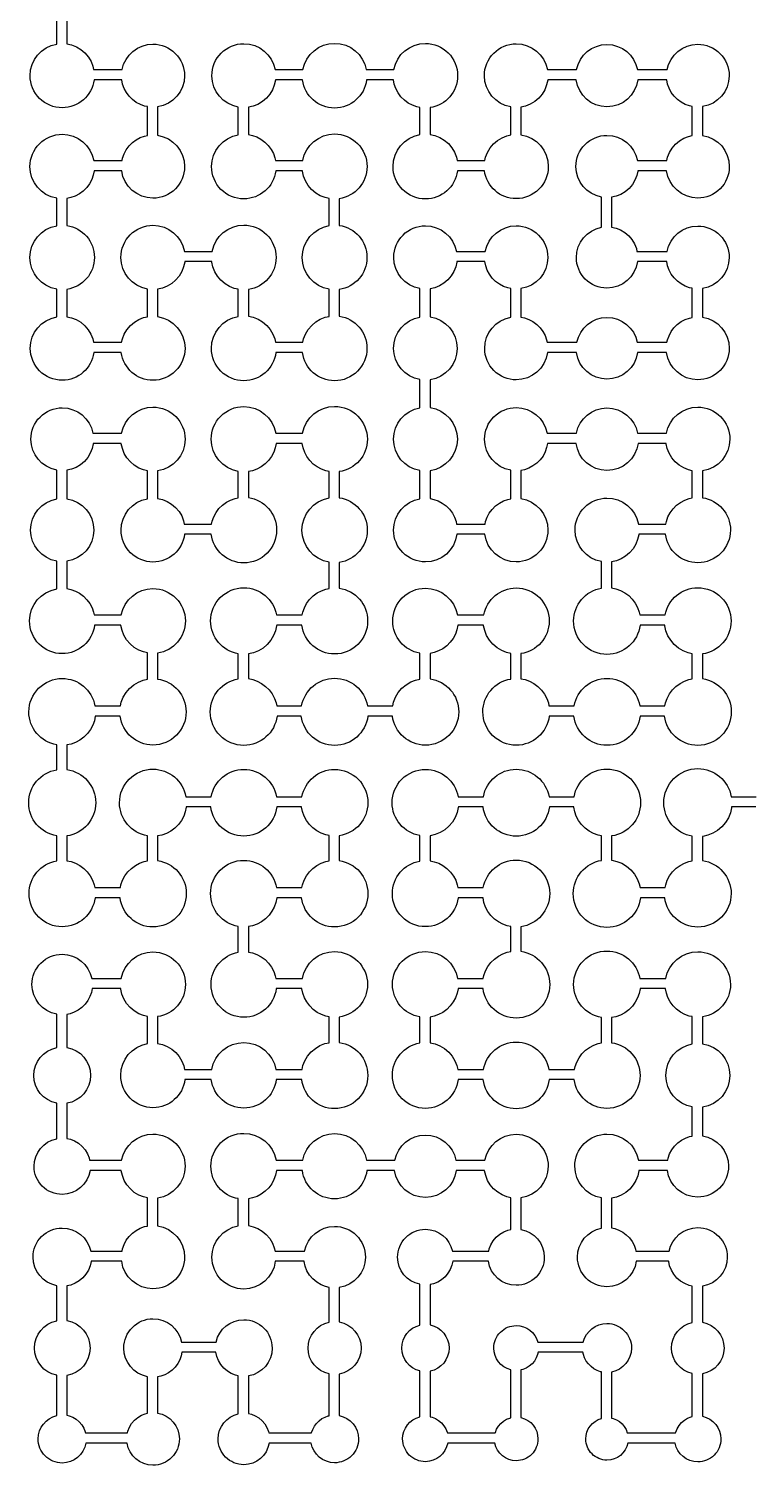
# Model space of a CAD drawing. Extents: x 0.02 to 7.98, y 0.02 to 7.98.
# Drawn here: x 0.017 to 1.012, y 4.025 to 6.001 of the extents above; entities that cross this region are included whole.
import ezdxf

# ---------------------------------------------------------------- set-up
doc = ezdxf.new("R2010")
doc.units = 0
doc.layers.add('PYDXF', color=18, linetype='CONTINUOUS')

msp = doc.modelspace()

# ---------------------------------------------------------------- linework, layer by layer
at = {"layer": 'PYDXF'}
for points in [[(1.0178, 4.9305), (0.9846, 4.9305), (0.9845, 4.9294), (0.9829, 4.9225), (0.9802, 4.9156), (0.9763, 4.909), (0.9713, 4.9031), (0.9653, 4.8981), (0.9588, 4.8942), (0.9519, 4.8914), (0.9449, 4.8899), (0.9445, 4.8898), (0.9445, 4.8567, -0.373888), (0.984, 4.8112, -0.414214), (0.9381, 4.7653, -0.377952), (0.8926, 4.8055), (0.8591, 4.8055, -0.37834), (0.8131, 4.7648, -0.414214), (0.7667, 4.8112, -0.366697), (0.8055, 4.857), (0.8055, 4.8907), (0.8008, 4.8917), (0.7946, 4.8939), (0.7885, 4.8971), (0.783, 4.9012), (0.7781, 4.9061), (0.774, 4.9117), (0.7708, 4.9177), (0.7686, 4.9239), (0.7673, 4.9302), (0.7673, 4.9305), (0.7338, 4.9305, -0.378043), (0.6881, 4.8902, -0.378043), (0.6425, 4.9305), (0.6085, 4.9305), (0.6084, 4.9296), (0.6069, 4.9228), (0.6042, 4.916), (0.6004, 4.9096), (0.5955, 4.9038), (0.5897, 4.899), (0.5833, 4.8951), (0.5766, 4.8925), (0.5698, 4.8909), (0.5695, 4.8909), (0.5695, 4.8562), (0.5752, 4.8551), (0.5814, 4.8529), (0.5873, 4.8498), (0.5928, 4.8457), (0.5976, 4.8409), (0.6016, 4.8354), (0.6048, 4.8295), (0.6069, 4.8234), (0.6077, 4.8195), (0.6428, 4.8195, -0.362284), (0.6881, 4.8574, -0.414214), (0.7342, 4.8112, -0.374082), (0.6945, 4.7656), (0.6945, 4.7319, -0.374082), (0.7342, 4.6862, -0.414214), (0.6881, 4.6401, -0.37812), (0.6424, 4.6805), (0.608, 4.6805), (0.608, 4.6803), (0.6067, 4.6742), (0.6046, 4.6681), (0.6015, 4.6622), (0.5974, 4.6567), (0.5926, 4.6519), (0.5872, 4.6479), (0.5813, 4.6448), (0.5752, 4.6426), (0.5695, 4.6415), (0.5695, 4.6061), (0.5697, 4.6061), (0.5764, 4.6046), (0.5831, 4.602), (0.5895, 4.5982), (0.5952, 4.5933), (0.6, 4.5876), (0.6038, 4.5813), (0.6065, 4.5746), (0.6076, 4.5695), (0.6432, 4.5695, -0.361919), (0.6881, 4.607, -0.361919), (0.7331, 4.5695), (0.7685, 4.5695), (0.7693, 4.5734), (0.7715, 4.5795), (0.7746, 4.5854), (0.7786, 4.5909), (0.7835, 4.5957), (0.7889, 4.5998), (0.7949, 4.6029), (0.801, 4.6051), (0.8055, 4.606), (0.8055, 4.6409, -0.366228), (0.7671, 4.6862, -0.414214), (0.8131, 4.7323, -0.362166), (0.8583, 4.6945), (0.894, 4.6945, -0.36158), (0.9381, 4.7312, -0.414214), (0.9831, 4.6862, -0.37302), (0.9445, 4.6418), (0.9445, 4.6048, -0.372229), (0.9822, 4.5612, -0.372229), (0.9445, 4.5176), (0.9445, 4.4781, -0.370503), (0.9805, 4.4362, -0.414214), (0.9381, 4.3939, -0.374937), (0.8962, 4.4305), (0.857, 4.4305), (0.8569, 4.4298), (0.8554, 4.4232), (0.8529, 4.4167), (0.8492, 4.4105), (0.8444, 4.4049), (0.8388, 4.4002), (0.8327, 4.3965), (0.8261, 4.3939), (0.8195, 4.3924), (0.8195, 4.3924), (0.8195, 4.3514), (0.824, 4.3505), (0.8295, 4.3485), (0.8348, 4.3457), (0.8397, 4.3421), (0.844, 4.3378), (0.8476, 4.3329), (0.8504, 4.3276), (0.8523, 4.3221), (0.8529, 4.3195), (0.8985, 4.3195, -0.355196), (0.9381, 4.3518, -0.414214), (0.9787, 4.3112, -0.36862), (0.9445, 4.2712), (0.9445, 4.2217, -0.362948), (0.9742, 4.1862, -0.362948), (0.9445, 4.1508), (0.9445, 4.0923, -0.355968), (0.9699, 4.0612, -0.414214), (0.9381, 4.0295, -0.361867), (0.9069, 4.0555), (0.8417, 4.0555, -0.357261), (0.8131, 4.032, -0.414214), (0.7839, 4.0612, -0.338749), (0.8055, 4.0894), (0.8055, 4.1535), (0.8041, 4.1537), (0.7996, 4.1554), (0.7952, 4.1577), (0.7911, 4.1607), (0.7875, 4.1643), (0.7846, 4.1683), (0.7822, 4.1727), (0.7806, 4.1772), (0.7799, 4.1805), (0.7183, 4.1805), (0.7176, 4.1772), (0.7158, 4.1726), (0.7132, 4.1683), (0.7099, 4.1644), (0.706, 4.1611), (0.7017, 4.1586), (0.6972, 4.1568), (0.6945, 4.1562), (0.6945, 4.0905, -0.35262), (0.7181, 4.0612, -0.414214), (0.6881, 4.0312, -0.358841), (0.6587, 4.0555), (0.5938, 4.0555, -0.36158), (0.5631, 4.0299, -0.414214), (0.5318, 4.0612, -0.343784), (0.5555, 4.0915), (0.5555, 4.1547, -0.346488), (0.5306, 4.1862, -0.346409), (0.5555, 4.2178), (0.5555, 4.2739, -0.356477), (0.5249, 4.3112, -0.414214), (0.5631, 4.3495, -0.351599), (0.6003, 4.3195), (0.6504, 4.3195), (0.6511, 4.3226), (0.6534, 4.3283), (0.6566, 4.3337), (0.6607, 4.3386), (0.6656, 4.3428), (0.671, 4.346), (0.6767, 4.3483), (0.6805, 4.3491), (0.6805, 4.393), (0.6752, 4.3942), (0.6687, 4.3968), (0.6626, 4.4005), (0.657, 4.4052), (0.6523, 4.4107), (0.6487, 4.4168), (0.6461, 4.4233), (0.6446, 4.4299), (0.6446, 4.4305), (0.6056, 4.4305, -0.375442), (0.5631, 4.3933, -0.375468), (0.5206, 4.4305), (0.4826, 4.4305, -0.377099), (0.4381, 4.3914, -0.37706), (0.3937, 4.4305), (0.358, 4.4305), (0.358, 4.4303), (0.3567, 4.4242), (0.3546, 4.4181), (0.3515, 4.4122), (0.3474, 4.4067), (0.3426, 4.4019), (0.3372, 4.3979), (0.3313, 4.3948), (0.3252, 4.3926), (0.3195, 4.3915), (0.3195, 4.3546), (0.326, 4.3531), (0.3325, 4.3506), (0.3386, 4.3469), (0.3441, 4.3422), (0.3488, 4.3367), (0.3525, 4.3306), (0.355, 4.3241), (0.3561, 4.3195), (0.3967, 4.3195, -0.357679), (0.4381, 4.3536, -0.414214), (0.4805, 4.3112, -0.370503), (0.4445, 4.2694), (0.4445, 4.2221, -0.363521), (0.4746, 4.1862, -0.363521), (0.4445, 4.1504), (0.4445, 4.0934, -0.357862), (0.471, 4.0612, -0.414214), (0.4381, 4.0284, -0.36356), (0.4058, 4.0555), (0.348, 4.0555, -0.367256), (0.3131, 4.0258, -0.414214), (0.2777, 4.0612, -0.351952), (0.3055, 4.0958), (0.3055, 4.1481), (0.3017, 4.149), (0.2959, 4.1513), (0.2905, 4.1545), (0.2856, 4.1587), (0.2814, 4.1636), (0.2781, 4.169), (0.2759, 4.1748), (0.2746, 4.1805), (0.2279, 4.1805), (0.2269, 4.1755), (0.2249, 4.1701), (0.2222, 4.1649), (0.2186, 4.16), (0.2143, 4.1557), (0.2095, 4.1522), (0.2043, 4.1494), (0.1988, 4.1475), (0.1945, 4.1466), (0.1945, 4.0968, -0.363144), (0.2244, 4.0612, -0.414214), (0.1881, 4.025, -0.368347), (0.1524, 4.0555), (0.0957, 4.0555, -0.364016), (0.0631, 4.0281, -0.414214), (0.03, 4.0612, -0.347694), (0.0555, 4.0934), (0.0555, 4.1487, -0.356673), (0.0248, 4.1862, -0.356673), (0.0555, 4.2237), (0.0555, 4.272, -0.359167), (0.023, 4.3112, -0.414214), (0.0631, 4.3513, -0.354517), (0.1023, 4.3195), (0.1455, 4.3195), (0.1462, 4.3228), (0.1483, 4.3287), (0.1513, 4.3344), (0.1551, 4.3396), (0.1598, 4.3442), (0.165, 4.3481), (0.1706, 4.3511), (0.1765, 4.3532), (0.1805, 4.354), (0.1805, 4.3928), (0.1751, 4.394), (0.1686, 4.3966), (0.1624, 4.4003), (0.1569, 4.405), (0.1522, 4.4106), (0.1485, 4.4167), (0.1459, 4.4233), (0.1444, 4.4298), (0.1444, 4.4305), (0.1014, 4.4305, -0.371295), (0.0631, 4.3975, -0.414214), (0.0244, 4.4362, -0.357222), (0.0555, 4.4741), (0.0555, 4.5231, -0.357587), (0.0241, 4.5612, -0.357587), (0.0555, 4.5994), (0.0555, 4.6454, -0.36158), (0.0215, 4.6862, -0.414214), (0.0631, 4.7279, -0.356738), (0.1038, 4.6945), (0.1443, 4.6945, -0.36158), (0.1881, 4.731, -0.414214), (0.2328, 4.6862, -0.372838), (0.1945, 4.642), (0.1945, 4.6052), (0.1945, 4.6052), (0.2012, 4.6037), (0.2077, 4.6011), (0.2139, 4.5974), (0.2195, 4.5926), (0.2242, 4.587), (0.228, 4.5808), (0.2305, 4.5743), (0.2316, 4.5695), (0.2689, 4.5695, -0.36158), (0.3131, 4.6063, -0.36158), (0.3573, 4.5695), (0.3933, 4.5695), (0.3944, 4.5747), (0.3971, 4.5814), (0.4009, 4.5878), (0.4058, 4.5936), (0.4116, 4.5984), (0.418, 4.6022), (0.4247, 4.6049), (0.4305, 4.6062), (0.4305, 4.6417), (0.426, 4.6426), (0.4199, 4.6448), (0.4141, 4.6479), (0.4086, 4.6519), (0.4038, 4.6567), (0.3998, 4.6622), (0.3967, 4.6681), (0.3945, 4.6742), (0.3932, 4.6803), (0.3932, 4.6805), (0.3578, 4.6805, -0.37728), (0.3131, 4.6412, -0.414214), (0.2681, 4.6862, -0.365201), (0.3055, 4.7306), (0.3055, 4.7662, -0.366007), (0.2673, 4.8112, -0.414214), (0.3131, 4.857, -0.361919), (0.3581, 4.8195), (0.3932, 4.8195), (0.394, 4.8235), (0.3962, 4.8296), (0.3993, 4.8356), (0.4034, 4.8411), (0.4083, 4.846), (0.4138, 4.85), (0.4197, 4.8532), (0.4259, 4.8554), (0.4305, 4.8563), (0.4305, 4.8912), (0.4259, 4.8921), (0.4197, 4.8943), (0.4138, 4.8974), (0.4083, 4.9015), (0.4034, 4.9064), (0.3993, 4.9119), (0.3962, 4.9178), (0.394, 4.924), (0.3927, 4.9302), (0.3927, 4.9305), (0.3586, 4.9305, -0.377952), (0.3131, 4.8903, -0.377952), (0.2676, 4.9305), (0.2339, 4.9305), (0.2338, 4.9302), (0.2326, 4.9239), (0.2304, 4.9177), (0.2272, 4.9117), (0.2231, 4.9062), (0.2182, 4.9013), (0.2126, 4.8972), (0.2066, 4.894), (0.2004, 4.8918), (0.1945, 4.8906), (0.1945, 4.8566, -0.373797), (0.2339, 4.8112, -0.414214), (0.1881, 4.7654, -0.377875), (0.1427, 4.8055), (0.1083, 4.8055, -0.377681), (0.0631, 4.7656, -0.414214), (0.0175, 4.8112, -0.365799), (0.0555, 4.8561), (0.0555, 4.8908, -0.366345), (0.017, 4.9362, -0.366345), (0.0555, 4.9816), (0.0555, 5.016, -0.366124), (0.0172, 5.0612, -0.414214), (0.0631, 5.1071, -0.362036), (0.1082, 5.0695), (0.1434, 5.0695), (0.1445, 5.0746), (0.1472, 5.0814), (0.151, 5.0877), (0.1559, 5.0935), (0.1616, 5.0983), (0.168, 5.1021), (0.1747, 5.1048), (0.1805, 5.1061), (0.1805, 5.1424), (0.175, 5.1436), (0.1684, 5.1462), (0.1622, 5.1499), (0.1566, 5.1547), (0.1518, 5.1603), (0.1481, 5.1666), (0.1455, 5.1731), (0.144, 5.1798), (0.1439, 5.1805), (0.1077, 5.1805, -0.377189), (0.0631, 5.1413, -0.414214), (0.0182, 5.1862, -0.365084), (0.0555, 5.2304), (0.0555, 5.2685, -0.363456), (0.0196, 5.3112, -0.363456), (0.0555, 5.354), (0.0555, 5.3938, -0.363065), (0.02, 5.4362, -0.414214), (0.0631, 5.4794, -0.358723), (0.1054, 5.4445), (0.1448, 5.4445, -0.359989), (0.1881, 5.4804, -0.414214), (0.2323, 5.4362, -0.372333), (0.1945, 5.3925), (0.1945, 5.3547), (0.201, 5.3532), (0.2075, 5.3507), (0.2137, 5.347), (0.2192, 5.3423), (0.2239, 5.3368), (0.2276, 5.3306), (0.2301, 5.3241), (0.2312, 5.3195), (0.2688, 5.3195), (0.2696, 5.3233), (0.2718, 5.3294), (0.2749, 5.3352), (0.2789, 5.3407), (0.2837, 5.3455), (0.2891, 5.3495), (0.295, 5.3526), (0.3011, 5.3548), (0.3055, 5.3557), (0.3055, 5.392, -0.365084), (0.2682, 5.4362, -0.414214), (0.3131, 5.4812, -0.36158), (0.3572, 5.4445), (0.3939, 5.4445, -0.36158), (0.4381, 5.4813, -0.414214), (0.4832, 5.4362, -0.373123), (0.4445, 5.3917), (0.4445, 5.3557, -0.37302), (0.4831, 5.3112, -0.37302), (0.4445, 5.2668), (0.4445, 5.2313, -0.373525), (0.4836, 5.1862, -0.414214), (0.4381, 5.1408, -0.37759), (0.3931, 5.1805), (0.3584, 5.1805), (0.3583, 5.1796), (0.3568, 5.1728), (0.3541, 5.1661), (0.3503, 5.1597), (0.3454, 5.1539), (0.3397, 5.149), (0.3333, 5.1452), (0.3265, 5.1426), (0.3197, 5.141), (0.3195, 5.141), (0.3195, 5.1069), (0.3254, 5.1057), (0.3316, 5.1035), (0.3376, 5.1003), (0.3432, 5.0962), (0.3481, 5.0913), (0.3522, 5.0858), (0.3554, 5.0798), (0.3576, 5.0735), (0.3584, 5.0695), (0.3927, 5.0695, -0.362401), (0.4381, 5.1075, -0.362401), (0.4835, 5.0695), (0.5182, 5.0695), (0.5193, 5.0747), (0.522, 5.0814), (0.5258, 5.0879), (0.5307, 5.0936), (0.5365, 5.0985), (0.5429, 5.1023), (0.5497, 5.105), (0.5555, 5.1063), (0.5555, 5.1419, -0.365201), (0.5181, 5.1862, -0.414214), (0.5631, 5.2313, -0.36158), (0.6073, 5.1945), (0.6436, 5.1945, -0.36158), (0.6881, 5.2316, -0.414214), (0.7335, 5.1862, -0.373422), (0.6945, 5.1413), (0.6945, 5.1067), (0.7004, 5.1055), (0.7066, 5.1033), (0.7125, 5.1001), (0.718, 5.0961), (0.7229, 5.0912), (0.727, 5.0856), (0.7302, 5.0797), (0.7324, 5.0735), (0.7332, 5.0695), (0.7679, 5.0695, -0.362166), (0.8131, 5.1073, -0.362166), (0.8583, 5.0695), (0.8928, 5.0695), (0.8937, 5.0735), (0.8959, 5.0798), (0.899, 5.0858), (0.9031, 5.0913), (0.908, 5.0962), (0.9136, 5.1003), (0.9196, 5.1035), (0.9258, 5.1057), (0.9305, 5.1066), (0.9305, 5.1411), (0.9247, 5.1425), (0.9179, 5.1451), (0.9115, 5.149), (0.9057, 5.1538), (0.9008, 5.1596), (0.897, 5.166), (0.8943, 5.1728), (0.8928, 5.1796), (0.8927, 5.1805), (0.8586, 5.1805, -0.377952), (0.8131, 5.1403, -0.414214), (0.7672, 5.1862, -0.366124), (0.8055, 5.2314), (0.8055, 5.2679, -0.36412), (0.7691, 5.3112, -0.414214), (0.8131, 5.3553, -0.359845), (0.8563, 5.3195), (0.894, 5.3195), (0.8948, 5.3232), (0.897, 5.3293), (0.9, 5.3351), (0.904, 5.3405), (0.9088, 5.3453), (0.9142, 5.3493), (0.9201, 5.3524), (0.9261, 5.3546), (0.9305, 5.3554), (0.9305, 5.3929), (0.9252, 5.3941), (0.9187, 5.3967), (0.9125, 5.4004), (0.907, 5.4051), (0.9023, 5.4106), (0.8986, 5.4168), (0.896, 5.4233), (0.8945, 5.4299), (0.8945, 5.4305), (0.8558, 5.4305, -0.375572), (0.8131, 5.3932, -0.375572), (0.7705, 5.4305), (0.7312, 5.4305), (0.73, 5.4246), (0.728, 5.4188), (0.725, 5.4131), (0.7211, 5.4079), (0.7165, 5.4033), (0.7112, 5.3994), (0.7056, 5.3964), (0.6997, 5.3943), (0.6945, 5.3933), (0.6945, 5.3545, -0.371879), (0.7318, 5.3112, -0.414214), (0.6881, 5.2675, -0.376167), (0.6448, 5.3055), (0.6065, 5.3055, -0.376232), (0.5631, 5.2674, -0.414214), (0.5193, 5.3112, -0.36386), (0.5555, 5.3543), (0.5555, 5.393, -0.36399), (0.5192, 5.4362, -0.36399), (0.5555, 5.4794), (0.5555, 5.5183, -0.363717), (0.5194, 5.5612, -0.363717), (0.5555, 5.6042), (0.5555, 5.6434, -0.363599), (0.5195, 5.6862, -0.414214), (0.5631, 5.7298, -0.359297), (0.6058, 5.6945), (0.6455, 5.6945, -0.359154), (0.6881, 5.7297, -0.414214), (0.7316, 5.6862, -0.371658), (0.6945, 5.6433), (0.6945, 5.6041), (0.6997, 5.6031), (0.7055, 5.601), (0.7112, 5.598), (0.7164, 5.5941), (0.721, 5.5895), (0.7249, 5.5843), (0.7278, 5.5787), (0.7299, 5.5728), (0.7306, 5.5695), (0.7716, 5.5695, -0.357822), (0.8131, 5.6037, -0.357822), (0.8547, 5.5695), (0.8957, 5.5695), (0.8964, 5.5728), (0.8985, 5.5786), (0.9015, 5.5842), (0.9053, 5.5894), (0.9099, 5.5941), (0.9151, 5.5979), (0.9207, 5.6009), (0.9266, 5.6029), (0.9305, 5.6037), (0.9305, 5.6438), (0.9266, 5.6446), (0.9208, 5.6467), (0.9152, 5.6497), (0.91, 5.6535), (0.9054, 5.6581), (0.9016, 5.6633), (0.8986, 5.6689), (0.8965, 5.6747), (0.8953, 5.6805), (0.8549, 5.6805, -0.374885), (0.8131, 5.644, -0.414214), (0.7709, 5.6862, -0.361958), (0.8055, 5.7277), (0.8055, 5.7692, -0.362662), (0.7703, 5.8112, -0.414214), (0.8131, 5.8541, -0.358279), (0.855, 5.8195), (0.8956, 5.8195), (0.8966, 5.824), (0.8992, 5.8304), (0.9028, 5.8364), (0.9074, 5.8419), (0.9129, 5.8465), (0.919, 5.8502), (0.9254, 5.8527), (0.9305, 5.8539), (0.9305, 5.8938), (0.9266, 5.8946), (0.9208, 5.8967), (0.9152, 5.8997), (0.91, 5.9035), (0.9054, 5.9081), (0.9016, 5.9133), (0.8986, 5.9189), (0.8965, 5.9247), (0.8953, 5.9305), (0.8555, 5.9305, -0.375339), (0.8131, 5.8934, -0.375339), (0.7707, 5.9305), (0.7315, 5.9305), (0.7315, 5.9299), (0.73, 5.9234), (0.7275, 5.9169), (0.7238, 5.9108), (0.7191, 5.9052), (0.7136, 5.9006), (0.7075, 5.8969), (0.701, 5.8943), (0.6945, 5.8929), (0.6945, 5.8549, -0.372333), (0.7323, 5.8112, -0.414214), (0.6881, 5.7671, -0.376517), (0.6444, 5.8055), (0.6073, 5.8055, -0.376879), (0.5631, 5.7666, -0.414214), (0.5185, 5.8112, -0.364732), (0.5555, 5.8551), (0.5555, 5.8926), (0.5513, 5.8935), (0.5453, 5.8956), (0.5395, 5.8986), (0.5342, 5.9026), (0.5295, 5.9073), (0.5255, 5.9126), (0.5225, 5.9184), (0.5203, 5.9244), (0.5191, 5.9304), (0.5191, 5.9305), (0.4822, 5.9305, -0.376788), (0.4381, 5.8917, -0.376788), (0.394, 5.9305), (0.3566, 5.9305), (0.3566, 5.9299), (0.3551, 5.9233), (0.3526, 5.9168), (0.3489, 5.9107), (0.3442, 5.9052), (0.3387, 5.9005), (0.3325, 5.8968), (0.326, 5.8942), (0.3195, 5.8928), (0.3195, 5.8551), (0.325, 5.854), (0.3309, 5.8519), (0.3367, 5.8488), (0.3421, 5.8449), (0.3468, 5.8402), (0.3507, 5.8348), (0.3538, 5.8291), (0.3559, 5.8231), (0.3566, 5.8195), (0.3943, 5.8195, -0.36158), (0.4381, 5.856, -0.414214), (0.4828, 5.8112, -0.372838), (0.4445, 5.767), (0.4445, 5.7303, -0.372644), (0.4826, 5.6862, -0.372644), (0.4445, 5.6422), (0.4445, 5.6054, -0.372747), (0.4827, 5.5612, -0.414214), (0.4381, 5.5166, -0.376879), (0.3939, 5.5555), (0.3573, 5.5555, -0.376879), (0.3131, 5.5166, -0.414214), (0.2685, 5.5612, -0.364732), (0.3055, 5.6051), (0.3055, 5.6425), (0.3, 5.6437), (0.2935, 5.6463), (0.2873, 5.65), (0.2816, 5.6548), (0.2769, 5.6604), (0.2732, 5.6666), (0.2706, 5.6732), (0.2691, 5.6798), (0.269, 5.6805), (0.2319, 5.6805), (0.2318, 5.6798), (0.2303, 5.6733), (0.2278, 5.6667), (0.2241, 5.6606), (0.2193, 5.655), (0.2138, 5.6503), (0.2076, 5.6466), (0.2011, 5.644), (0.1945, 5.6425), (0.1945, 5.6425), (0.1945, 5.6048, -0.372229), (0.2322, 5.5612, -0.414214), (0.1881, 5.5172, -0.376426), (0.1445, 5.5555), (0.1066, 5.5555, -0.376335), (0.0631, 5.5173, -0.414214), (0.0192, 5.5612, -0.36399), (0.0555, 5.6044), (0.0555, 5.6426, -0.364485), (0.0187, 5.6862, -0.364485), (0.0555, 5.7299), (0.0555, 5.7676, -0.364485), (0.0187, 5.8112, -0.414214), (0.0631, 5.8556, -0.36158), (0.1066, 5.8195), (0.1455, 5.8195), (0.1462, 5.8228), (0.1483, 5.8287), (0.1513, 5.8344), (0.1551, 5.8396), (0.1598, 5.8442), (0.165, 5.8481), (0.1706, 5.8511), (0.1765, 5.8532), (0.1805, 5.854), (0.1805, 5.8936), (0.1765, 5.8944), (0.1707, 5.8965), (0.1651, 5.8995), (0.1598, 5.9033), (0.1552, 5.908), (0.1514, 5.9132), (0.1484, 5.9188), (0.1463, 5.9247), (0.1451, 5.9305), (0.1069, 5.9305, -0.376517), (0.0631, 5.8921, -0.414214), (0.0189, 5.9362, -0.364237), (0.0555, 5.9797), (0.0555, 6.0187, -0.363196)], [(0.0695, 6.0185), (0.0695, 5.9799), (0.0695, 5.9799), (0.0761, 5.9785), (0.0826, 5.9759), (0.0888, 5.9722), (0.0943, 5.9675), (0.0991, 5.9619), (0.1028, 5.9557), (0.1053, 5.9492), (0.1064, 5.9445), (0.1456, 5.9445, -0.35901), (0.1881, 5.9796, -0.414214), (0.2315, 5.9362, -0.37158), (0.1945, 5.8933), (0.1945, 5.8542, -0.371658), (0.2316, 5.8112, -0.414214), (0.1881, 5.7677, -0.375973), (0.145, 5.8055), (0.1071, 5.8055), (0.1071, 5.8054), (0.1059, 5.7994), (0.1038, 5.7934), (0.1007, 5.7876), (0.0968, 5.7823), (0.0921, 5.7776), (0.0867, 5.7736), (0.0809, 5.7706), (0.075, 5.7685), (0.0695, 5.7673), (0.0695, 5.7302, -0.37254), (0.1075, 5.6862, -0.372514), (0.0695, 5.6423), (0.0695, 5.6047), (0.076, 5.6032), (0.0825, 5.6007), (0.0887, 5.597), (0.0942, 5.5923), (0.0989, 5.5868), (0.1026, 5.5806), (0.1051, 5.5741), (0.1062, 5.5695), (0.1449, 5.5695), (0.146, 5.5742), (0.1486, 5.5807), (0.1523, 5.5868), (0.157, 5.5924), (0.1625, 5.5971), (0.1687, 5.6008), (0.1752, 5.6034), (0.1805, 5.6046), (0.1805, 5.6428, -0.364237), (0.1439, 5.6862, -0.414214), (0.1881, 5.7304, -0.359989), (0.2314, 5.6945), (0.2695, 5.6945, -0.36158), (0.3131, 5.7307, -0.414214), (0.3576, 5.6862, -0.372644), (0.3195, 5.6422), (0.3195, 5.6054), (0.3196, 5.6054), (0.3262, 5.6039), (0.3328, 5.6013), (0.339, 5.5975), (0.3447, 5.5928), (0.3494, 5.5872), (0.3531, 5.5809), (0.3558, 5.5743), (0.3569, 5.5695), (0.3944, 5.5695), (0.3955, 5.5743), (0.3981, 5.5809), (0.4018, 5.5872), (0.4066, 5.5928), (0.4122, 5.5975), (0.4184, 5.6013), (0.425, 5.6039), (0.4305, 5.6051), (0.4305, 5.6425, -0.364615), (0.3936, 5.6862, -0.364615), (0.4305, 5.73), (0.4305, 5.7672), (0.425, 5.7685), (0.4184, 5.7711), (0.4121, 5.7748), (0.4065, 5.7796), (0.4017, 5.7852), (0.398, 5.7915), (0.3954, 5.7981), (0.3939, 5.8048), (0.3938, 5.8055), (0.3571, 5.8055, -0.376736), (0.3131, 5.7668, -0.414214), (0.2687, 5.8112, -0.364485), (0.3055, 5.8549), (0.3055, 5.893, -0.36399), (0.2692, 5.9362, -0.414214), (0.3131, 5.9802, -0.359715), (0.3562, 5.9445), (0.3945, 5.9445, -0.36158), (0.4381, 5.9807, -0.36158), (0.4817, 5.9445), (0.5196, 5.9445, -0.36158), (0.5631, 5.9806, -0.414214), (0.6075, 5.9362, -0.372514), (0.5695, 5.8923), (0.5695, 5.8554), (0.5696, 5.8554), (0.5762, 5.8539), (0.5828, 5.8513), (0.589, 5.8475), (0.5947, 5.8428), (0.5994, 5.8372), (0.6031, 5.8309), (0.6058, 5.8243), (0.6069, 5.8195), (0.6448, 5.8195), (0.6459, 5.8242), (0.6485, 5.8307), (0.6522, 5.8369), (0.6569, 5.8425), (0.6624, 5.8472), (0.6686, 5.8509), (0.6751, 5.8535), (0.6805, 5.8547), (0.6805, 5.8932, -0.363847), (0.6443, 5.9362, -0.414214), (0.6881, 5.9801, -0.359585), (0.7311, 5.9445), (0.7712, 5.9445, -0.358279), (0.8131, 5.9791, -0.358279), (0.855, 5.9445), (0.8959, 5.9445, -0.358723), (0.9381, 5.9794, -0.414214), (0.9813, 5.9362, -0.371347), (0.9445, 5.8936), (0.9445, 5.8541, -0.371541), (0.9815, 5.8112, -0.414214), (0.9381, 5.7679, -0.375882), (0.8951, 5.8055), (0.8555, 5.8055), (0.8555, 5.805), (0.854, 5.7987), (0.8515, 5.7923), (0.848, 5.7864), (0.8434, 5.781), (0.838, 5.7764), (0.832, 5.7728), (0.8257, 5.7703), (0.8195, 5.7689), (0.8195, 5.728), (0.8255, 5.7266), (0.8318, 5.7241), (0.8377, 5.7206), (0.843, 5.7161), (0.8475, 5.7108), (0.851, 5.7049), (0.8535, 5.6986), (0.8544, 5.6945), (0.8959, 5.6945, -0.358723), (0.9381, 5.7294, -0.414214), (0.9813, 5.6862, -0.371347), (0.9445, 5.6436), (0.9445, 5.604, -0.371425), (0.9814, 5.5612, -0.414214), (0.9381, 5.518, -0.375779), (0.8952, 5.5555), (0.8552, 5.5555, -0.375028), (0.8131, 5.5188, -0.375028), (0.7711, 5.5555), (0.7311, 5.5555, -0.375844), (0.6881, 5.5179, -0.414214), (0.6447, 5.5612, -0.363339), (0.6805, 5.6039), (0.6805, 5.6435), (0.6765, 5.6443), (0.6706, 5.6464), (0.665, 5.6494), (0.6598, 5.6533), (0.6551, 5.6579), (0.6513, 5.6631), (0.6483, 5.6688), (0.6462, 5.6746), (0.645, 5.6805), (0.6063, 5.6805), (0.6063, 5.6799), (0.6048, 5.6734), (0.6023, 5.667), (0.5986, 5.6609), (0.594, 5.6554), (0.5885, 5.6507), (0.5824, 5.6471), (0.5759, 5.6446), (0.5695, 5.6431), (0.5695, 5.6045, -0.371879), (0.6068, 5.5612, -0.371879), (0.5695, 5.518), (0.5695, 5.4797, -0.372125), (0.6071, 5.4362, -0.372125), (0.5695, 5.3928), (0.5695, 5.3546), (0.5748, 5.3535), (0.5807, 5.3514), (0.5864, 5.3484), (0.5917, 5.3445), (0.5964, 5.3398), (0.6002, 5.3345), (0.6033, 5.3288), (0.6054, 5.3229), (0.6061, 5.3195), (0.6453, 5.3195), (0.646, 5.3229), (0.6481, 5.3288), (0.6511, 5.3345), (0.655, 5.3397), (0.6596, 5.3444), (0.6649, 5.3483), (0.6706, 5.3513), (0.6765, 5.3534), (0.6805, 5.3542), (0.6805, 5.3935, -0.363456), (0.6446, 5.4362, -0.414214), (0.6881, 5.4797, -0.359154), (0.7307, 5.4445), (0.771, 5.4445, -0.35858), (0.8131, 5.4793, -0.35858), (0.8553, 5.4445), (0.8949, 5.4445, -0.359845), (0.9381, 5.4803, -0.414214), (0.9822, 5.4362, -0.372229), (0.9445, 5.3926), (0.9445, 5.3557, -0.37302), (0.9831, 5.3112, -0.414214), (0.9381, 5.2663, -0.377189), (0.8936, 5.3055), (0.8568, 5.3055), (0.8567, 5.3049), (0.8552, 5.2983), (0.8527, 5.2918), (0.849, 5.2856), (0.8443, 5.2801), (0.8387, 5.2754), (0.8326, 5.2717), (0.8261, 5.2691), (0.8195, 5.2676), (0.8195, 5.2317), (0.8254, 5.2305), (0.8316, 5.2283), (0.8375, 5.2251), (0.843, 5.2211), (0.8479, 5.2162), (0.852, 5.2106), (0.8552, 5.2047), (0.8574, 5.1985), (0.8582, 5.1945), (0.8932, 5.1945, -0.361919), (0.9381, 5.232, -0.414214), (0.9839, 5.1862, -0.373797), (0.9445, 5.1409), (0.9445, 5.1069, -0.374082), (0.9842, 5.0612, -0.414214), (0.9381, 5.0151, -0.37812), (0.8924, 5.0555), (0.8588, 5.0555, -0.378043), (0.8131, 5.0152, -0.378043), (0.7675, 5.0555), (0.7336, 5.0555, -0.377952), (0.6881, 5.0153, -0.414214), (0.6422, 5.0612, -0.366124), (0.6805, 5.1064), (0.6805, 5.1416), (0.6748, 5.1429), (0.6681, 5.1455), (0.6617, 5.1493), (0.656, 5.1542), (0.6512, 5.1599), (0.6474, 5.1662), (0.6447, 5.1729), (0.6432, 5.1797), (0.6432, 5.1805), (0.6078, 5.1805), (0.6078, 5.1803), (0.6065, 5.1742), (0.6044, 5.1681), (0.6013, 5.1623), (0.5973, 5.1569), (0.5925, 5.1521), (0.5871, 5.1481), (0.5812, 5.145), (0.5751, 5.1428), (0.5695, 5.1417), (0.5695, 5.1066, -0.373797), (0.6089, 5.0612, -0.414214), (0.5631, 5.0154, -0.377849), (0.5177, 5.0555), (0.4839, 5.0555, -0.378172), (0.4381, 5.015, -0.378204), (0.3923, 5.0555), (0.3589, 5.0555, -0.37812), (0.3131, 5.0151, -0.414214), (0.267, 5.0612, -0.366345), (0.3055, 5.1066), (0.3055, 5.1412, -0.365916), (0.2674, 5.1862, -0.414214), (0.3131, 5.2319, -0.361801), (0.358, 5.1945), (0.3935, 5.1945), (0.3943, 5.1984), (0.3965, 5.2045), (0.3996, 5.2104), (0.4036, 5.2159), (0.4085, 5.2207), (0.4139, 5.2248), (0.4199, 5.2279), (0.426, 5.2301), (0.4305, 5.231), (0.4305, 5.267, -0.365084), (0.3932, 5.3112, -0.365084), (0.4305, 5.3554), (0.4305, 5.3919), (0.4261, 5.3928), (0.42, 5.395), (0.4142, 5.3981), (0.4087, 5.4021), (0.404, 5.4069), (0.4, 5.4123), (0.3969, 5.4181), (0.3947, 5.4242), (0.3935, 5.4303), (0.3934, 5.4305), (0.3577, 5.4305), (0.3577, 5.4303), (0.3564, 5.4243), (0.3543, 5.4182), (0.3512, 5.4124), (0.3472, 5.4069), (0.3424, 5.4022), (0.337, 5.3982), (0.3312, 5.3951), (0.3251, 5.3929), (0.3195, 5.3918), (0.3195, 5.3559, -0.373214), (0.3583, 5.3112, -0.414214), (0.3131, 5.2661, -0.377357), (0.2683, 5.3055), (0.2316, 5.3055, -0.376335), (0.1881, 5.2673, -0.414214), (0.1442, 5.3112, -0.36399), (0.1805, 5.3544), (0.1805, 5.3928), (0.1751, 5.394), (0.1686, 5.3966), (0.1624, 5.4003), (0.1569, 5.405), (0.1522, 5.4106), (0.1485, 5.4167), (0.1459, 5.4233), (0.1444, 5.4298), (0.1444, 5.4305), (0.1059, 5.4305), (0.1058, 5.43), (0.1044, 5.4236), (0.1018, 5.4172), (0.0982, 5.4112), (0.0936, 5.4057), (0.0882, 5.4011), (0.0822, 5.3975), (0.0758, 5.395), (0.0695, 5.3936), (0.0695, 5.3542, -0.371658), (0.1066, 5.3112, -0.371658), (0.0695, 5.2683), (0.0695, 5.2307), (0.0751, 5.2296), (0.0812, 5.2274), (0.087, 5.2243), (0.0924, 5.2203), (0.0972, 5.2155), (0.1012, 5.2101), (0.1043, 5.2043), (0.1064, 5.1982), (0.1072, 5.1945), (0.1444, 5.1945, -0.36158), (0.1881, 5.2308, -0.414214), (0.2327, 5.1862, -0.372747), (0.1945, 5.1421), (0.1945, 5.1064, -0.373603), (0.2337, 5.0612, -0.414214), (0.1881, 5.0156, -0.377707), (0.1429, 5.0555), (0.1086, 5.0555), (0.1086, 5.0552), (0.1074, 5.049), (0.1052, 5.0428), (0.102, 5.0368), (0.0979, 5.0313), (0.093, 5.0264), (0.0875, 5.0223), (0.0816, 5.0192), (0.0754, 5.017), (0.0695, 5.0158), (0.0695, 4.9819, -0.374082), (0.1092, 4.9362, -0.374082), (0.0695, 4.8906), (0.0695, 4.8564), (0.0753, 4.8552), (0.0814, 4.853), (0.0873, 4.8499), (0.0928, 4.8458), (0.0977, 4.841), (0.1017, 4.8355), (0.1049, 4.8295), (0.1071, 4.8234), (0.1078, 4.8195), (0.1432, 4.8195), (0.144, 4.8235), (0.1462, 4.8296), (0.1493, 4.8356), (0.1534, 4.8411), (0.1583, 4.846), (0.1638, 4.85), (0.1697, 4.8532), (0.1759, 4.8554), (0.1805, 4.8563), (0.1805, 4.8908, -0.366345), (0.142, 4.9362, -0.414214), (0.1881, 4.9824, -0.362284), (0.2334, 4.9445), (0.2681, 4.9445, -0.362036), (0.3131, 4.9821, -0.362036), (0.3582, 4.9445), (0.3932, 4.9445, -0.361919), (0.4381, 4.982, -0.414214), (0.4839, 4.9362, -0.373797), (0.4445, 4.8909), (0.4445, 4.8566, -0.373797), (0.4839, 4.8112, -0.414214), (0.4381, 4.7654, -0.377875), (0.3927, 4.8055), (0.3585, 4.8055), (0.3585, 4.8052), (0.3573, 4.799), (0.3551, 4.7928), (0.3519, 4.7869), (0.3478, 4.7814), (0.343, 4.7765), (0.3375, 4.7724), (0.3315, 4.7693), (0.3253, 4.7671), (0.3195, 4.7659), (0.3195, 4.7308), (0.3251, 4.7297), (0.3312, 4.7275), (0.3371, 4.7244), (0.3425, 4.7204), (0.3473, 4.7156), (0.3513, 4.7102), (0.3544, 4.7043), (0.3565, 4.6983), (0.3573, 4.6945), (0.3937, 4.6945, -0.36158), (0.4381, 4.7315, -0.414214), (0.4834, 4.6862, -0.373318), (0.4445, 4.6415), (0.4445, 4.6065, -0.373707), (0.4838, 4.5612, -0.414214), (0.4381, 4.5155, -0.377758), (0.3928, 4.5555), (0.3578, 4.5555, -0.37728), (0.3131, 4.5162, -0.37728), (0.2684, 4.5555), (0.2321, 4.5555, -0.376736), (0.1881, 4.5168, -0.414214), (0.1437, 4.5612, -0.364485), (0.1805, 4.6049), (0.1805, 4.6422), (0.175, 4.6435), (0.1684, 4.6461), (0.1621, 4.6498), (0.1565, 4.6546), (0.1517, 4.6602), (0.148, 4.6665), (0.1454, 4.6731), (0.1439, 4.6798), (0.1438, 4.6805), (0.1044, 4.6805), (0.1033, 4.6751), (0.1013, 4.6695), (0.0984, 4.6641), (0.0947, 4.6591), (0.0903, 4.6546), (0.0853, 4.651), (0.0798, 4.6481), (0.0742, 4.6461), (0.0695, 4.6451), (0.0695, 4.5996, -0.366736), (0.1021, 4.5612, -0.366736), (0.0695, 4.5228), (0.0695, 4.4744), (0.0745, 4.4733), (0.0802, 4.471), (0.0856, 4.4678), (0.0905, 4.4636), (0.0946, 4.4587), (0.0979, 4.4533), (0.1001, 4.4476), (0.1008, 4.4445), (0.1448, 4.4445, -0.359989), (0.1881, 4.4804, -0.414214), (0.2323, 4.4362, -0.372333), (0.1945, 4.3925), (0.1945, 4.3542, -0.371658), (0.2316, 4.3112, -0.414214), (0.1881, 4.2677, -0.375973), (0.145, 4.3055), (0.1028, 4.3055), (0.1028, 4.3054), (0.1014, 4.2995), (0.0991, 4.2935), (0.0957, 4.2879), (0.0915, 4.2829), (0.0864, 4.2786), (0.0808, 4.2753), (0.0749, 4.2729), (0.0695, 4.2717), (0.0695, 4.224, -0.365929), (0.1015, 4.1862, -0.365929), (0.0695, 4.1485), (0.0695, 4.0937), (0.0729, 4.0929), (0.0777, 4.091), (0.0824, 4.0882), (0.0865, 4.0847), (0.0901, 4.0805), (0.0929, 4.0759), (0.0948, 4.071), (0.0951, 4.0695), (0.1529, 4.0695), (0.1535, 4.0719), (0.1556, 4.0772), (0.1586, 4.0823), (0.1625, 4.0869), (0.1671, 4.0907), (0.1721, 4.0938), (0.1775, 4.0959), (0.1805, 4.0966), (0.1805, 4.1468, -0.359337), (0.1479, 4.1862, -0.414214), (0.1881, 4.2265, -0.354687), (0.2274, 4.1945), (0.2751, 4.1945, -0.352777), (0.3131, 4.2252, -0.414214), (0.3521, 4.1862, -0.366736), (0.3195, 4.1478), (0.3195, 4.096), (0.3235, 4.0951), (0.3287, 4.093), (0.3337, 4.0901), (0.3382, 4.0863), (0.3419, 4.0818), (0.3449, 4.0769), (0.347, 4.0716), (0.3475, 4.0695), (0.4064, 4.0695), (0.4065, 4.07), (0.408, 4.0744), (0.4103, 4.0787), (0.4132, 4.0826), (0.4167, 4.0861), (0.4207, 4.0891), (0.4249, 4.0913), (0.4294, 4.0929), (0.4305, 4.0931), (0.4305, 4.1506, -0.353771), (0.4016, 4.1862, -0.353771), (0.4305, 4.2218), (0.4305, 4.2697), (0.4257, 4.2708), (0.4194, 4.2732), (0.4135, 4.2768), (0.4082, 4.2813), (0.4036, 4.2866), (0.4001, 4.2925), (0.3976, 4.2988), (0.3962, 4.3051), (0.3962, 4.3055), (0.3565, 4.3055, -0.376232), (0.3131, 4.2674, -0.414214), (0.2693, 4.3112, -0.36386), (0.3055, 4.3543), (0.3055, 4.3917, -0.365435), (0.2678, 4.4362, -0.414214), (0.3131, 4.4815, -0.36158), (0.3575, 4.4445), (0.3942, 4.4445, -0.36158), (0.4381, 4.4811, -0.36158), (0.4821, 4.4445), (0.5211, 4.4445, -0.358423), (0.5631, 4.4792, -0.358436), (0.6051, 4.4445), (0.6451, 4.4445, -0.359715), (0.6881, 4.4802, -0.414214), (0.7321, 4.4362, -0.372125), (0.6945, 4.3928), (0.6945, 4.3494, -0.366437), (0.7268, 4.3112, -0.414214), (0.6881, 4.2725, -0.371295), (0.6498, 4.3055), (0.6009, 4.3055), (0.5996, 4.3), (0.5974, 4.2944), (0.5942, 4.289), (0.5901, 4.2842), (0.5853, 4.2801), (0.58, 4.2769), (0.5743, 4.2747), (0.5695, 4.2736), (0.5695, 4.2181, -0.357352), (0.5957, 4.1862, -0.357326), (0.5695, 4.1544), (0.5695, 4.0918), (0.5723, 4.0912), (0.5769, 4.0893), (0.5813, 4.0867), (0.5853, 4.0834), (0.5886, 4.0794), (0.5912, 4.0751), (0.593, 4.0704), (0.5933, 4.0695), (0.6593, 4.0695), (0.6594, 4.0701), (0.6612, 4.0745), (0.6637, 4.0787), (0.6669, 4.0825), (0.6707, 4.0857), (0.6749, 4.0882), (0.6793, 4.0899), (0.6805, 4.0902), (0.6805, 4.1564, -0.342707), (0.6573, 4.1862, -0.414214), (0.6881, 4.2171, -0.336696), (0.7178, 4.1945), (0.7805, 4.1945, -0.34335), (0.8131, 4.22, -0.414214), (0.8468, 4.1862, -0.359337), (0.8195, 4.1532), (0.8195, 4.0896), (0.8217, 4.0892), (0.826, 4.0874), (0.8301, 4.085), (0.8338, 4.0819), (0.8369, 4.0782), (0.8393, 4.0741), (0.841, 4.0698), (0.8411, 4.0695), (0.9075, 4.0695), (0.9077, 4.0706), (0.9096, 4.0753), (0.9123, 4.0797), (0.9156, 4.0837), (0.9196, 4.0871), (0.9241, 4.0898), (0.9288, 4.0916), (0.9305, 4.092), (0.9305, 4.151, -0.353117), (0.902, 4.1862, -0.353117), (0.9305, 4.2215), (0.9305, 4.2715), (0.9262, 4.2724), (0.9202, 4.2748), (0.9145, 4.2782), (0.9094, 4.2825), (0.9051, 4.2877), (0.9017, 4.2933), (0.8993, 4.2993), (0.898, 4.3054), (0.8979, 4.3055), (0.8534, 4.3055, -0.373344), (0.8131, 4.2705, -0.414214), (0.7724, 4.3112, -0.359989), (0.8055, 4.3511), (0.8055, 4.3927, -0.364368), (0.7688, 4.4362, -0.414214), (0.8131, 4.4805, -0.36158), (0.8565, 4.4445), (0.8967, 4.4445), (0.8973, 4.4475), (0.8993, 4.4532), (0.9022, 4.4588), (0.906, 4.4639), (0.9105, 4.4684), (0.9156, 4.4721), (0.9211, 4.475), (0.9268, 4.4771), (0.9305, 4.4778), (0.9305, 4.5179, -0.36412), (0.8941, 4.5612, -0.36412), (0.9305, 4.6046), (0.9305, 4.642), (0.9261, 4.6429), (0.9201, 4.6451), (0.9142, 4.6482), (0.9088, 4.6522), (0.904, 4.6569), (0.9, 4.6624), (0.897, 4.6682), (0.8948, 4.6743), (0.8936, 4.6803), (0.8936, 4.6805), (0.8588, 4.6805), (0.8587, 4.6802), (0.8575, 4.674), (0.8553, 4.6678), (0.8521, 4.6618), (0.848, 4.6562), (0.8431, 4.6513), (0.8376, 4.6473), (0.8316, 4.6441), (0.8254, 4.6419), (0.8195, 4.6407), (0.8195, 4.6062, -0.373512), (0.8586, 4.5612, -0.414214), (0.8131, 4.5158, -0.377616), (0.768, 4.5555), (0.7335, 4.5555, -0.377849), (0.6881, 4.5154, -0.377849), (0.6427, 4.5555), (0.6081, 4.5555, -0.3775), (0.5631, 4.5159, -0.414214), (0.5177, 4.5612, -0.365578), (0.5555, 4.6059), (0.5555, 4.6417, -0.365435), (0.5178, 4.6862, -0.414214), (0.5631, 4.7315, -0.36158), (0.6075, 4.6945), (0.6428, 4.6945), (0.6437, 4.6985), (0.6459, 4.7048), (0.649, 4.7108), (0.6531, 4.7163), (0.658, 4.7212), (0.6636, 4.7253), (0.6696, 4.7285), (0.6758, 4.7307), (0.6805, 4.7316), (0.6805, 4.7658), (0.6758, 4.7668), (0.6696, 4.769), (0.6636, 4.7722), (0.658, 4.7763), (0.6531, 4.7812), (0.649, 4.7867), (0.6459, 4.7927), (0.6437, 4.7989), (0.6424, 4.8052), (0.6424, 4.8055), (0.6082, 4.8055, -0.377616), (0.5631, 4.7658, -0.414214), (0.5176, 4.8112, -0.365669), (0.5555, 4.856), (0.5555, 4.8911, -0.366033), (0.5173, 4.9362, -0.414214), (0.5631, 4.982, -0.361919), (0.6081, 4.9445), (0.6429, 4.9445, -0.362166), (0.6881, 4.9823, -0.362166), (0.7333, 4.9445), (0.7677, 4.9445, -0.362401), (0.8131, 4.9825, -0.414214), (0.8593, 4.9362, -0.374173), (0.8195, 4.8905), (0.8195, 4.8572), (0.8198, 4.8572), (0.8268, 4.8556), (0.8336, 4.8529), (0.8401, 4.849), (0.846, 4.8441), (0.8509, 4.8382), (0.8548, 4.8317), (0.8575, 4.8249), (0.8587, 4.8195), (0.8931, 4.8195), (0.8939, 4.8235), (0.8961, 4.8297), (0.8992, 4.8356), (0.9033, 4.8412), (0.9082, 4.8461), (0.9137, 4.8501), (0.9197, 4.8533), (0.9259, 4.8555), (0.9305, 4.8564), (0.9305, 4.8901, -0.367126), (0.8913, 4.9362, -0.414214), (0.9381, 4.9831, -0.363104), (0.9842, 4.9445), (1.0183, 4.9445, -0.361801)]]:
    msp.add_lwpolyline(points, format="xyb", dxfattribs=at)

doc.saveas('drawing.dxf')
